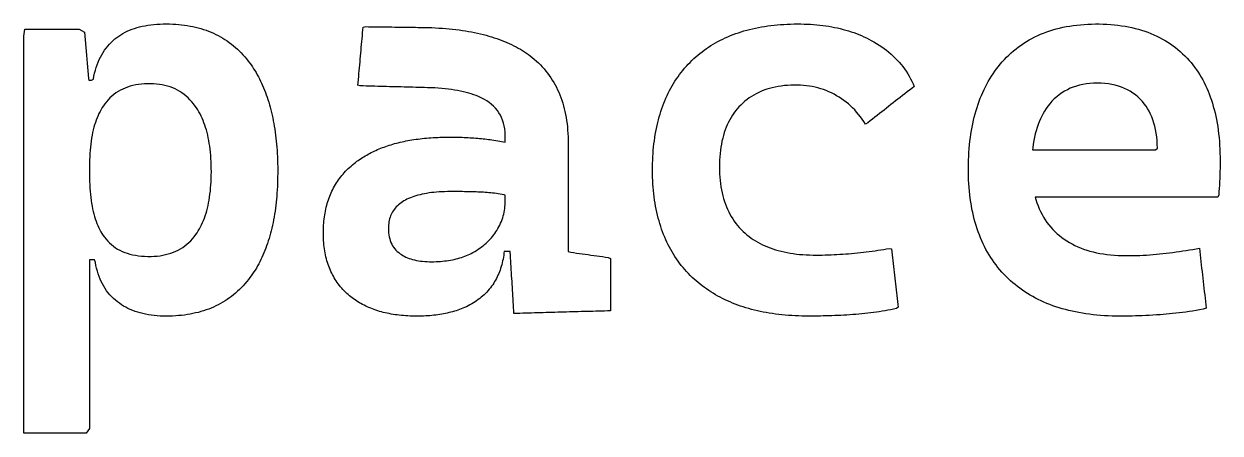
# Model space of a CAD drawing. Header units: millimetres. Extents: x 0 to 80, y 0 to 13.5.
# Drawn here: x 57.62 to 80, y 0.95 to 8.6 of the extents above; entities that cross this region are included whole.
import ezdxf

# ---------------------------------------------------------------- set-up
doc = ezdxf.new("R2010")
doc.units = ezdxf.units.MM
doc.layers.add('OUTLINE', color=7, linetype='Continuous')

msp = doc.modelspace()

# ---------------------------------------------------------------- linework, layer by layer
at = {"layer": 'OUTLINE'}
for points in [[(58.8294, 7.5447), (58.8311, 7.5447), (58.8823, 7.5447), (58.9171, 7.5677), (58.928, 7.6244), (58.9405, 7.6795), (58.9547, 7.733), (58.9704, 7.7849), (58.9877, 7.8353), (59.0066, 7.8841), (59.0272, 7.9314), (59.0493, 7.977), (59.073, 8.0211), (59.0983, 8.0637), (59.1253, 8.1046), (59.1538, 8.144), (59.1839, 8.1819), (59.2157, 8.2181), (59.249, 8.2528), (59.2839, 8.286), (59.3204, 8.3175), (59.3565, 8.3459), (59.3927, 8.3719), (59.4304, 8.3964), (59.4694, 8.4196), (59.5098, 8.4413), (59.5517, 8.4616), (59.595, 8.4805), (59.6396, 8.498), (59.6857, 8.5141), (59.7332, 8.5288), (59.7821, 8.542), (59.8324, 8.5539), (59.8842, 8.5643), (59.9373, 8.5733), (59.9918, 8.581), (60.0478, 8.5872), (60.1052, 8.592), (60.1639, 8.5953), (60.2241, 8.5973), (60.2853, 8.5979), (60.3433, 8.5971), (60.4005, 8.5952), (60.4569, 8.5921), (60.5125, 8.5878), (60.5673, 8.5823), (60.6213, 8.5757), (60.6745, 8.5678), (60.727, 8.5587), (60.7786, 8.5484), (60.8295, 8.537), (60.8796, 8.5243), (60.9289, 8.5105), (60.9774, 8.4955), (61.0251, 8.4792), (61.072, 8.4618), (61.1182, 8.4432), (61.1635, 8.4234), (61.2081, 8.4024), (61.2519, 8.3802), (61.2948, 8.3568), (61.337, 8.3322), (61.3785, 8.3065), (61.4191, 8.2795), (61.4589, 8.2513), (61.498, 8.222), (61.5362, 8.1914), (61.5737, 8.1597), (61.6104, 8.1268), (61.6463, 8.0927), (61.6814, 8.0573), (61.7157, 8.0208), (61.7492, 7.9831), (61.782, 7.9442), (61.8139, 7.9042), (61.8418, 7.8673), (61.8668, 7.8327), (61.8912, 7.7974), (61.915, 7.7613), (61.9381, 7.7246), (61.9607, 7.6871), (61.9826, 7.649), (62.004, 7.6101), (62.0247, 7.5705), (62.0448, 7.5302), (62.0643, 7.4892), (62.0832, 7.4475), (62.1014, 7.4051), (62.1191, 7.3619), (62.1362, 7.3181), (62.1526, 7.2735), (62.1684, 7.2283), (62.1837, 7.1823), (62.1983, 7.1356), (62.2123, 7.0882), (62.2256, 7.0401), (62.2384, 6.9913), (62.2506, 6.9418), (62.2621, 6.8915), (62.2731, 6.8406), (62.2834, 6.7889), (62.2931, 6.7366), (62.3022, 6.6835), (62.3107, 6.6297), (62.3186, 6.5752), (62.3259, 6.52), (62.3325, 6.4641), (62.3386, 6.4075), (62.344, 6.3502), (62.3488, 6.2921), (62.3531, 6.2334), (62.3567, 6.1739), (62.3597, 6.1137), (62.362, 6.0529), (62.3638, 5.9913), (62.365, 5.929), (62.3655, 5.866), (62.3654, 5.8025), (62.3647, 5.7396), (62.3634, 5.6775), (62.3615, 5.616), (62.3589, 5.5553), (62.3557, 5.4954), (62.3518, 5.4361), (62.3473, 5.3776), (62.3422, 5.3198), (62.3365, 5.2628), (62.3301, 5.2064), (62.3231, 5.1508), (62.3155, 5.0959), (62.3072, 5.0418), (62.2983, 4.9884), (62.2888, 4.9357), (62.2786, 4.8837), (62.2678, 4.8324), (62.2564, 4.7819), (62.2444, 4.7321), (62.2317, 4.683), (62.2184, 4.6347), (62.2045, 4.5871), (62.1899, 4.5402), (62.1747, 4.494), (62.1589, 4.4486), (62.1424, 4.4039), (62.1253, 4.3599), (62.1076, 4.3166), (62.0892, 4.2741), (62.0703, 4.2323), (62.0507, 4.1912), (62.0304, 4.1508), (62.0095, 4.1112), (61.988, 4.0723), (61.9659, 4.0341), (61.9431, 3.9967), (61.9197, 3.96), (61.8957, 3.924), (61.8711, 3.8887), (61.8458, 3.8541), (61.8184, 3.8185), (61.7864, 3.7788), (61.7535, 3.7403), (61.7199, 3.703), (61.6854, 3.6669), (61.6502, 3.6319), (61.6142, 3.5981), (61.5774, 3.5656), (61.5397, 3.5342), (61.5013, 3.5039), (61.4622, 3.4749), (61.4222, 3.4471), (61.3814, 3.4204), (61.3398, 3.3949), (61.2975, 3.3706), (61.2543, 3.3475), (61.2104, 3.3256), (61.1657, 3.3049), (61.1202, 3.2853), (61.0738, 3.267), (61.0267, 3.2498), (60.9788, 3.2338), (60.9302, 3.219), (60.8807, 3.2053), (60.8304, 3.1929), (60.7794, 3.1816), (60.7275, 3.1716), (60.6749, 3.1627), (60.6214, 3.155), (60.5672, 3.1485), (60.5122, 3.1431), (60.4564, 3.139), (60.3998, 3.136), (60.3424, 3.1342), (60.2842, 3.1336), (60.2247, 3.1344), (60.1665, 3.1366), (60.1095, 3.1403), (60.0538, 3.1455), (59.9992, 3.1522), (59.946, 3.1604), (59.8939, 3.17), (59.8431, 3.1811), (59.7935, 3.1938), (59.7452, 3.2079), (59.6981, 3.2234), (59.6522, 3.2405), (59.6076, 3.2591), (59.5642, 3.2791), (59.522, 3.3006), (59.4811, 3.3236), (59.4414, 3.3481), (59.403, 3.3741), (59.3657, 3.4015), (59.3276, 3.4324), (59.2911, 3.4648), (59.2564, 3.4989), (59.2235, 3.5345), (59.1923, 3.5716), (59.1628, 3.6103), (59.1352, 3.6506), (59.1092, 3.6925), (59.0851, 3.7359), (59.0627, 3.7809), (59.042, 3.8275), (59.0231, 3.8756), (59.006, 3.9253), (58.9906, 3.9766), (58.977, 4.0295), (58.9651, 4.0839), (58.955, 4.1398), (58.9386, 4.1868), (58.8874, 4.1868), (58.8436, 4.1868), (58.8436, 4.086), (58.8436, 3.9405), (58.8436, 3.795), (58.8436, 3.6495), (58.8436, 3.504), (58.8436, 3.3585), (58.8436, 3.213), (58.8436, 3.0675), (58.8436, 2.922), (58.8436, 2.7765), (58.8436, 2.631), (58.8436, 2.4855), (58.8436, 2.34), (58.8436, 2.1945), (58.8436, 2.049), (58.8436, 1.9035), (58.8436, 1.758), (58.8436, 1.6125), (58.8436, 1.467), (58.8436, 1.3215), (58.8436, 1.176), (58.8436, 1.0305), (58.7807, 0.9479), (58.6352, 0.9479), (58.4897, 0.9479), (58.3442, 0.9479), (58.1987, 0.9479), (58.0532, 0.9479), (57.9077, 0.9479), (57.7622, 0.9479), (57.6167, 0.9479), (57.6167, 1.0934), (57.6167, 1.2389), (57.6167, 1.3844), (57.6167, 1.5299), (57.6167, 1.6754), (57.6167, 1.8209), (57.6167, 1.9664), (57.6167, 2.1119), (57.6167, 2.2574), (57.6167, 2.4029), (57.6167, 2.5484), (57.6167, 2.6939), (57.6167, 2.8394), (57.6167, 2.9849), (57.6167, 3.1304), (57.6167, 3.2759), (57.6167, 3.4214), (57.6167, 3.5669), (57.6167, 3.7124), (57.6167, 3.8579), (57.6167, 4.0034), (57.6167, 4.1489), (57.6167, 4.2944), (57.6167, 4.4399), (57.6167, 4.5854), (57.6167, 4.7309), (57.6167, 4.8764), (57.6167, 5.0219), (57.6167, 5.1674), (57.6167, 5.3129), (57.6167, 5.4584), (57.6167, 5.6039), (57.6167, 5.7494), (57.6167, 5.8949), (57.6167, 6.0404), (57.6167, 6.1859), (57.6167, 6.3314), (57.6167, 6.4769), (57.6167, 6.6224), (57.6167, 6.7679), (57.6167, 6.9134), (57.6167, 7.0589), (57.6167, 7.2044), (57.6167, 7.35), (57.6167, 7.4955), (57.6167, 7.641), (57.6167, 7.7865), (57.6167, 7.932), (57.6167, 8.0775), (57.6167, 8.223), (57.6167, 8.3685), (57.6321, 8.4985), (57.7776, 8.4985), (57.9231, 8.4985), (58.0686, 8.4985), (58.2141, 8.4985), (58.3596, 8.4985), (58.5051, 8.4985), (58.6506, 8.4985), (58.7489, 8.4469), (58.7618, 8.3019), (58.7747, 8.157), (58.7877, 8.0121), (58.8006, 7.8672), (58.8136, 7.7222), (58.8265, 7.5773)], [(66.7205, 4.2755), (66.7172, 4.3301), (66.7163, 4.3457), (66.6835, 4.3457), (66.6472, 4.3457), (66.611, 4.3457), (66.603, 4.3457), (66.5996, 4.3148), (66.5946, 4.2767), (66.5888, 4.2392), (66.5822, 4.2024), (66.5748, 4.1661), (66.5666, 4.1305), (66.5577, 4.0955), (66.548, 4.0612), (66.5375, 4.0274), (66.5262, 3.9943), (66.5141, 3.9618), (66.5013, 3.9299), (66.4877, 3.8986), (66.4732, 3.868), (66.458, 3.838), (66.4421, 3.8085), (66.4253, 3.7798), (66.4078, 3.7516), (66.3884, 3.7225), (66.3677, 3.6932), (66.3462, 3.6648), (66.3239, 3.637), (66.3008, 3.6101), (66.277, 3.5838), (66.2524, 3.5584), (66.2269, 3.5336), (66.2007, 3.5096), (66.1738, 3.4864), (66.146, 3.4639), (66.1175, 3.4422), (66.0881, 3.4212), (66.058, 3.4009), (66.0271, 3.3814), (65.9955, 3.3626), (65.963, 3.3446), (65.9298, 3.3274), (65.8957, 3.3108), (65.8609, 3.2951), (65.8274, 3.2809), (65.7972, 3.2689), (65.7666, 3.2574), (65.7355, 3.2464), (65.7039, 3.2359), (65.6718, 3.2259), (65.6393, 3.2165), (65.6063, 3.2075), (65.5728, 3.1991), (65.5389, 3.1912), (65.5045, 3.1838), (65.4696, 3.1769), (65.4343, 3.1705), (65.3984, 3.1646), (65.3622, 3.1592), (65.3254, 3.1544), (65.2882, 3.15), (65.2505, 3.1462), (65.2123, 3.1429), (65.1737, 3.14), (65.1346, 3.1377), (65.095, 3.1359), (65.055, 3.1347), (65.0144, 3.1339), (64.9735, 3.1336), (64.9301, 3.1339), (64.8872, 3.1348), (64.8449, 3.1362), (64.803, 3.1381), (64.7617, 3.1406), (64.7209, 3.1437), (64.6806, 3.1473), (64.6408, 3.1515), (64.6015, 3.1562), (64.5627, 3.1615), (64.5245, 3.1673), (64.4867, 3.1738), (64.4495, 3.1807), (64.4128, 3.1882), (64.3766, 3.1963), (64.3409, 3.2049), (64.3057, 3.2141), (64.271, 3.2239), (64.2369, 3.2342), (64.2032, 3.2451), (64.1701, 3.2565), (64.1375, 3.2684), (64.1054, 3.281), (64.0738, 3.2941), (64.0427, 3.3077), (64.0121, 3.3219), (63.9821, 3.3367), (63.9525, 3.352), (63.9235, 3.3679), (63.895, 3.3843), (63.867, 3.4013), (63.8395, 3.4188), (63.8125, 3.4369), (63.7861, 3.4556), (63.7601, 3.4748), (63.7347, 3.4946), (63.7097, 3.5149), (63.6853, 3.5358), (63.66, 3.5586), (63.6349, 3.5824), (63.6105, 3.6067), (63.5869, 3.6315), (63.564, 3.6569), (63.5418, 3.6828), (63.5204, 3.7093), (63.4998, 3.7363), (63.4798, 3.7638), (63.4606, 3.7919), (63.4421, 3.8206), (63.4244, 3.8497), (63.4074, 3.8795), (63.3912, 3.9097), (63.3757, 3.9405), (63.3609, 3.9719), (63.3468, 4.0038), (63.3335, 4.0362), (63.321, 4.0692), (63.3091, 4.1027), (63.298, 4.1367), (63.2877, 4.1713), (63.2781, 4.2065), (63.2692, 4.2421), (63.261, 4.2784), (63.2536, 4.3151), (63.2469, 4.3524), (63.241, 4.3903), (63.2358, 4.4287), (63.2314, 4.4676), (63.2276, 4.5071), (63.2246, 4.5471), (63.2224, 4.5877), (63.2209, 4.6288), (63.2201, 4.6704), (63.2201, 4.712), (63.2207, 4.7528), (63.2221, 4.7932), (63.2242, 4.8331), (63.227, 4.8725), (63.2304, 4.9115), (63.2346, 4.95), (63.2395, 4.988), (63.245, 5.0256), (63.2513, 5.0627), (63.2583, 5.0994), (63.266, 5.1356), (63.2743, 5.1714), (63.2834, 5.2067), (63.2932, 5.2416), (63.3037, 5.2759), (63.3149, 5.3099), (63.3267, 5.3433), (63.3393, 5.3764), (63.3526, 5.4089), (63.3666, 5.441), (63.3813, 5.4727), (63.3967, 5.5038), (63.4127, 5.5346), (63.4295, 5.5648), (63.447, 5.5946), (63.4652, 5.624), (63.4841, 5.6529), (63.5037, 5.6813), (63.524, 5.7093), (63.545, 5.7368), (63.5667, 5.7639), (63.5891, 5.7905), (63.6122, 5.8166), (63.636, 5.8423), (63.6605, 5.8675), (63.6857, 5.8923), (63.7116, 5.9166), (63.7382, 5.9405), (63.7655, 5.9639), (63.7935, 5.9868), (63.8222, 6.0093), (63.8489, 6.0293), (63.8736, 6.0472), (63.8988, 6.0648), (63.9244, 6.0819), (63.9504, 6.0988), (63.9767, 6.1152), (64.0035, 6.1313), (64.0307, 6.147), (64.0582, 6.1624), (64.0862, 6.1774), (64.1146, 6.192), (64.1433, 6.2063), (64.1725, 6.2203), (64.2021, 6.2338), (64.232, 6.247), (64.2624, 6.2599), (64.2932, 6.2723), (64.3244, 6.2845), (64.3559, 6.2962), (64.3879, 6.3076), (64.4203, 6.3186), (64.453, 6.3293), (64.4862, 6.3396), (64.5198, 6.3496), (64.5537, 6.3592), (64.5881, 6.3684), (64.6229, 6.3773), (64.658, 6.3858), (64.6936, 6.3939), (64.7296, 6.4017), (64.7659, 6.4091), (64.8027, 6.4162), (64.8399, 6.4229), (64.8774, 6.4292), (64.9154, 6.4352), (64.9538, 6.4408), (64.9925, 6.4461), (65.0317, 6.451), (65.0713, 6.4555), (65.1112, 6.4597), (65.1516, 6.4635), (65.1924, 6.4669), (65.2335, 6.47), (65.2751, 6.4728), (65.3171, 6.4751), (65.3594, 6.4771), (65.4022, 6.4788), (65.4453, 6.4801), (65.4889, 6.481), (65.5329, 6.4815), (65.5772, 6.4817), (65.6184, 6.4816), (65.6589, 6.4813), (65.699, 6.4808), (65.7386, 6.4801), (65.7778, 6.4791), (65.8165, 6.478), (65.8547, 6.4766), (65.8924, 6.4751), (65.9297, 6.4733), (65.9665, 6.4713), (66.0029, 6.4691), (66.0388, 6.4667), (66.0742, 6.464), (66.1092, 6.4612), (66.1437, 6.4581), (66.1777, 6.4549), (66.2113, 6.4514), (66.2444, 6.4477), (66.277, 6.4438), (66.3092, 6.4397), (66.3409, 6.4354), (66.3736, 6.4306), (66.4104, 6.425), (66.4469, 6.419), (66.4833, 6.4127), (66.5195, 6.406), (66.5555, 6.3991), (66.5913, 6.3918), (66.6226, 6.3851), (66.6226, 6.4042), (66.6226, 6.4589), (66.6224, 6.5166), (66.6194, 6.5771), (66.6131, 6.6353), (66.6034, 6.6913), (66.5905, 6.7451), (66.5742, 6.7966), (66.5546, 6.8458), (66.5317, 6.8928), (66.5054, 6.9375), (66.4758, 6.98), (66.443, 7.0202), (66.4067, 7.0582), (66.3672, 7.0939), (66.3244, 7.1274), (66.2782, 7.1586), (66.2375, 7.1828), (66.2002, 7.2028), (66.1611, 7.2219), (66.1203, 7.2401), (66.0778, 7.2574), (66.0336, 7.2737), (65.9877, 7.2891), (65.9401, 7.3035), (65.8907, 7.317), (65.8397, 7.3296), (65.787, 7.3412), (65.7325, 7.3519), (65.6764, 7.3617), (65.6185, 7.3705), (65.5589, 7.3784), (65.4976, 7.3853), (65.4347, 7.3913), (65.37, 7.3964), (65.3036, 7.4005), (65.2354, 7.4037), (65.1682, 7.4059), (65.1135, 7.4074), (65.0588, 7.4088), (65.0041, 7.4103), (64.9495, 7.4117), (64.8948, 7.4132), (64.8401, 7.4146), (64.7854, 7.4161), (64.7307, 7.4175), (64.676, 7.419), (64.6213, 7.4204), (64.5666, 7.4219), (64.5119, 7.4233), (64.4572, 7.4248), (64.4026, 7.4262), (64.3479, 7.4277), (64.2932, 7.4291), (64.2385, 7.4306), (64.1838, 7.432), (64.1291, 7.4335), (64.0744, 7.4349), (64.0197, 7.4364), (63.965, 7.4378), (63.9103, 7.4393), (63.8667, 7.4506), (63.8716, 7.5051), (63.8765, 7.5595), (63.8813, 7.614), (63.8862, 7.6685), (63.8911, 7.723), (63.896, 7.7775), (63.9009, 7.832), (63.9058, 7.8865), (63.9107, 7.941), (63.9156, 7.9955), (63.9204, 8.05), (63.9253, 8.1045), (63.9302, 8.1589), (63.9351, 8.2134), (63.94, 8.2679), (63.9449, 8.3224), (63.9498, 8.3769), (63.9547, 8.4314), (63.9595, 8.4859), (63.9644, 8.5404), (64.012, 8.5475), (64.0667, 8.5468), (64.1214, 8.5461), (64.1762, 8.5453), (64.2309, 8.5446), (64.2856, 8.5439), (64.3403, 8.5431), (64.395, 8.5424), (64.4497, 8.5417), (64.5044, 8.541), (64.5591, 8.5402), (64.6138, 8.5395), (64.6685, 8.5388), (64.7232, 8.5381), (64.7779, 8.5373), (64.8326, 8.5366), (64.8873, 8.5359), (64.942, 8.5351), (64.9967, 8.5344), (65.0514, 8.5337), (65.1138, 8.5327), (65.1826, 8.531), (65.2506, 8.5287), (65.3176, 8.5256), (65.3837, 8.522), (65.4489, 8.5176), (65.5132, 8.5126), (65.5766, 8.5069), (65.6391, 8.5005), (65.7007, 8.4935), (65.7614, 8.4857), (65.8211, 8.4774), (65.88, 8.4683), (65.938, 8.4586), (65.995, 8.4482), (66.0512, 8.4372), (66.1064, 8.4255), (66.1608, 8.4131), (66.2142, 8.4), (66.2667, 8.3863), (66.3183, 8.3719), (66.369, 8.3569), (66.4188, 8.3411), (66.4677, 8.3248), (66.5157, 8.3077), (66.5628, 8.29), (66.609, 8.2716), (66.6543, 8.2525), (66.6986, 8.2328), (66.7421, 8.2123), (66.7846, 8.1913), (66.8263, 8.1695), (66.867, 8.1471), (66.9069, 8.124), (66.9458, 8.1003), (66.9838, 8.0759), (67.0209, 8.0508), (67.0571, 8.025), (67.0924, 7.9986), (67.1268, 7.9715), (67.1669, 7.9382), (67.2062, 7.9035), (67.2442, 7.8679), (67.281, 7.8314), (67.3165, 7.7939), (67.3508, 7.7555), (67.3838, 7.7161), (67.4155, 7.6758), (67.446, 7.6345), (67.4753, 7.5924), (67.5032, 7.5492), (67.5299, 7.5052), (67.5554, 7.4602), (67.5796, 7.4143), (67.6025, 7.3674), (67.6242, 7.3196), (67.6446, 7.2709), (67.6637, 7.2212), (67.6816, 7.1706), (67.6983, 7.119), (67.7136, 7.0665), (67.7278, 7.0131), (67.7406, 6.9587), (67.7522, 6.9034), (67.7625, 6.8471), (67.7716, 6.79), (67.7794, 6.7318), (67.786, 6.6728), (67.7913, 6.6128), (67.7953, 6.5519), (67.7981, 6.49), (67.7996, 6.4272), (67.7999, 6.3662), (67.7999, 6.3115), (67.7999, 6.2568), (67.7999, 6.2021), (67.7999, 6.1474), (67.7999, 6.0927), (67.7999, 6.0379), (67.7999, 5.9832), (67.7999, 5.9285), (67.7999, 5.8738), (67.7999, 5.8191), (67.7999, 5.7644), (67.7999, 5.7097), (67.7999, 5.655), (67.7999, 5.6003), (67.7999, 5.5456), (67.7999, 5.4908), (67.7999, 5.4361), (67.7999, 5.3814), (67.7999, 5.3267), (67.7999, 5.272), (67.7999, 5.2173), (67.7999, 5.1626), (67.7999, 5.1079), (67.7999, 5.0532), (67.7999, 4.9985), (67.7999, 4.9437), (67.7999, 4.889), (67.7999, 4.8343), (67.7999, 4.7796), (67.7999, 4.7249), (67.7999, 4.6702), (67.7999, 4.6155), (67.7999, 4.5608), (67.7999, 4.5061), (67.7999, 4.4514), (67.7999, 4.3966), (67.7999, 4.3419), (67.848, 4.3291), (67.9022, 4.3217), (67.9564, 4.3142), (68.0106, 4.3068), (68.0648, 4.2993), (68.119, 4.2919), (68.1732, 4.2844), (68.2274, 4.277), (68.2816, 4.2696), (68.3358, 4.2621), (68.39, 4.2547), (68.4442, 4.2472), (68.4984, 4.2398), (68.5526, 4.2323), (68.5948, 4.2144), (68.5948, 4.1597), (68.5948, 4.105), (68.5948, 4.0503), (68.5948, 3.9955), (68.5948, 3.9408), (68.5948, 3.8861), (68.5948, 3.8314), (68.5948, 3.7767), (68.5948, 3.722), (68.5948, 3.6673), (68.5948, 3.6126), (68.5948, 3.5579), (68.5948, 3.5032), (68.5948, 3.4484), (68.5948, 3.3937), (68.5948, 3.339), (68.5948, 3.2843), (68.5914, 3.2329), (68.5367, 3.2314), (68.482, 3.2299), (68.4273, 3.2284), (68.3726, 3.2269), (68.3179, 3.2254), (68.2632, 3.2239), (68.2086, 3.2224), (68.1539, 3.2209), (68.0992, 3.2194), (68.0445, 3.2179), (67.9898, 3.2164), (67.9351, 3.2148), (67.8804, 3.2133), (67.8257, 3.2118), (67.771, 3.2103), (67.7164, 3.2088), (67.6617, 3.2073), (67.607, 3.2058), (67.5523, 3.2043), (67.4976, 3.2028), (67.4429, 3.2013), (67.3882, 3.1998), (67.3335, 3.1983), (67.2788, 3.1968), (67.2242, 3.1953), (67.1695, 3.1938), (67.1148, 3.1923), (67.0601, 3.1908), (67.0054, 3.1893), (66.9507, 3.1878), (66.896, 3.1863), (66.8413, 3.1848), (66.7866, 3.1833), (66.7833, 3.2379), (66.78, 3.2925), (66.7767, 3.3471), (66.7734, 3.4017), (66.7701, 3.4563), (66.7668, 3.5109), (66.7635, 3.5655), (66.7602, 3.6201), (66.7569, 3.6748), (66.7536, 3.7294), (66.7503, 3.784), (66.747, 3.8386), (66.7437, 3.8932), (66.7404, 3.9478), (66.7371, 4.0024), (66.7338, 4.057), (66.7305, 4.1116), (66.7272, 4.1662), (66.7238, 4.2208)], [(72.4123, 3.1342), (72.3587, 3.1338), (72.3054, 3.1336), (72.2398, 3.134), (72.175, 3.1352), (72.1108, 3.1372), (72.0473, 3.1399), (71.9846, 3.1435), (71.9225, 3.1478), (71.8612, 3.1529), (71.8005, 3.1587), (71.7406, 3.1654), (71.6814, 3.1729), (71.6229, 3.1811), (71.5651, 3.1901), (71.508, 3.1999), (71.4516, 3.2105), (71.3959, 3.2219), (71.3409, 3.234), (71.2866, 3.247), (71.2331, 3.2607), (71.1802, 3.2752), (71.1281, 3.2905), (71.0766, 3.3066), (71.0259, 3.3234), (70.9759, 3.3411), (70.9266, 3.3595), (70.8779, 3.3787), (70.83, 3.3987), (70.7828, 3.4195), (70.7363, 3.4411), (70.6906, 3.4634), (70.6455, 3.4866), (70.6011, 3.5105), (70.5574, 3.5352), (70.5145, 3.5607), (70.4722, 3.5869), (70.4307, 3.614), (70.3899, 3.6418), (70.3497, 3.6705), (70.3103, 3.6999), (70.2716, 3.7301), (70.2336, 3.761), (70.1963, 3.7928), (70.1597, 3.8254), (70.1231, 3.8594), (70.0866, 3.8949), (70.0511, 3.9311), (70.0164, 3.968), (69.9827, 4.0057), (69.9499, 4.0442), (69.918, 4.0833), (69.8871, 4.1233), (69.857, 4.1639), (69.8279, 4.2054), (69.7997, 4.2475), (69.7724, 4.2904), (69.746, 4.3341), (69.7206, 4.3785), (69.696, 4.4236), (69.6724, 4.4695), (69.6497, 4.5161), (69.6279, 4.5635), (69.607, 4.6116), (69.587, 4.6604), (69.568, 4.71), (69.5499, 4.7604), (69.5327, 4.8114), (69.5164, 4.8633), (69.501, 4.9158), (69.4865, 4.9692), (69.473, 5.0232), (69.4604, 5.078), (69.4486, 5.1336), (69.4379, 5.1899), (69.428, 5.2469), (69.419, 5.3047), (69.411, 5.3632), (69.4039, 5.4225), (69.3976, 5.4825), (69.3924, 5.5432), (69.388, 5.6047), (69.3845, 5.667), (69.382, 5.7299), (69.3804, 5.7937), (69.3797, 5.8581), (69.3799, 5.9229), (69.3809, 5.9869), (69.3829, 6.0501), (69.3858, 6.1127), (69.3896, 6.1745), (69.3942, 6.2356), (69.3998, 6.296), (69.4062, 6.3556), (69.4136, 6.4145), (69.4218, 6.4727), (69.4309, 6.5302), (69.4409, 6.5869), (69.4518, 6.6429), (69.4636, 6.6982), (69.4762, 6.7527), (69.4898, 6.8066), (69.5042, 6.8597), (69.5196, 6.912), (69.5358, 6.9637), (69.553, 7.0146), (69.571, 7.0647), (69.5899, 7.1142), (69.6097, 7.1629), (69.6304, 7.2109), (69.6519, 7.2582), (69.6744, 7.3047), (69.6978, 7.3506), (69.722, 7.3956), (69.7472, 7.44), (69.7732, 7.4836), (69.8001, 7.5265), (69.8279, 7.5687), (69.8566, 7.6102), (69.8862, 7.6509), (69.9167, 7.6909), (69.9481, 7.7302), (69.9804, 7.7687), (70.0135, 7.8065), (70.0476, 7.8436), (70.0825, 7.88), (70.118, 7.9153), (70.1543, 7.9497), (70.1914, 7.9833), (70.2291, 8.0159), (70.2677, 8.0477), (70.307, 8.0785), (70.347, 8.1085), (70.3879, 8.1376), (70.4294, 8.1658), (70.4717, 8.1931), (70.5148, 8.2195), (70.5586, 8.245), (70.6032, 8.2696), (70.6486, 8.2934), (70.6946, 8.3162), (70.7415, 8.3382), (70.7891, 8.3592), (70.8374, 8.3794), (70.8866, 8.3987), (70.9364, 8.4171), (70.987, 8.4346), (71.0384, 8.4512), (71.0905, 8.4669), (71.1434, 8.4817), (71.1971, 8.4957), (71.2515, 8.5087), (71.3066, 8.5209), (71.3625, 8.5322), (71.4192, 8.5425), (71.4766, 8.552), (71.5347, 8.5606), (71.5937, 8.5683), (71.6533, 8.5751), (71.7138, 8.581), (71.7749, 8.5861), (71.8369, 8.5902), (71.8996, 8.5935), (71.963, 8.5958), (72.0272, 8.5973), (72.0922, 8.5979), (72.1544, 8.5975), (72.2154, 8.5963), (72.2757, 8.5941), (72.3354, 8.5911), (72.3943, 8.5871), (72.4526, 8.5822), (72.5101, 8.5763), (72.567, 8.5696), (72.6231, 8.5619), (72.6786, 8.5534), (72.7334, 8.5439), (72.7875, 8.5335), (72.8409, 8.5221), (72.8936, 8.5099), (72.9456, 8.4967), (72.9969, 8.4827), (73.0475, 8.4677), (73.0975, 8.4518), (73.1467, 8.4349), (73.1952, 8.4172), (73.2431, 8.3985), (73.2902, 8.379), (73.3367, 8.3585), (73.3825, 8.337), (73.4276, 8.3147), (73.4722, 8.2913), (73.5233, 8.2629), (73.573, 8.2335), (73.6214, 8.203), (73.6683, 8.1715), (73.7139, 8.139), (73.7582, 8.1054), (73.801, 8.0707), (73.8425, 8.035), (73.8827, 7.9983), (73.9214, 7.9606), (73.9588, 7.9217), (73.9948, 7.8819), (74.0294, 7.841), (74.0627, 7.7991), (74.0946, 7.7561), (74.1251, 7.7121), (74.1542, 7.667), (74.182, 7.6209), (74.2084, 7.5738), (74.2334, 7.5256), (74.2571, 7.4764), (74.2738, 7.4276), (74.2306, 7.3938), (74.1873, 7.36), (74.1441, 7.3262), (74.1009, 7.2924), (74.0576, 7.2586), (74.0144, 7.2248), (73.9712, 7.1911), (73.9279, 7.1573), (73.8847, 7.1235), (73.8414, 7.0897), (73.7982, 7.0559), (73.755, 7.0221), (73.7117, 6.9883), (73.6685, 6.9545), (73.6253, 6.9208), (73.582, 6.887), (73.5388, 6.8532), (73.4955, 6.8194), (73.4523, 6.7856), (73.4091, 6.7518), (73.3666, 6.7232), (73.3355, 6.7714), (73.3032, 6.8181), (73.2698, 6.8632), (73.2352, 6.9067), (73.1993, 6.9487), (73.1624, 6.9891), (73.1242, 7.0279), (73.0848, 7.0652), (73.0443, 7.1009), (73.0026, 7.135), (72.9597, 7.1676), (72.9157, 7.1986), (72.8705, 7.228), (72.8241, 7.2559), (72.7762, 7.2823), (72.7276, 7.307), (72.6783, 7.3297), (72.6283, 7.3505), (72.5777, 7.3695), (72.5264, 7.3866), (72.4744, 7.4017), (72.4218, 7.415), (72.3685, 7.4264), (72.3146, 7.4359), (72.26, 7.4435), (72.2047, 7.4492), (72.1487, 7.4531), (72.0921, 7.455), (72.0319, 7.4551), (71.9692, 7.4533), (71.9079, 7.4498), (71.8478, 7.4445), (71.7892, 7.4374), (71.7318, 7.4286), (71.6758, 7.4179), (71.6211, 7.4055), (71.5678, 7.3913), (71.5158, 7.3753), (71.4652, 7.3575), (71.4159, 7.338), (71.3679, 7.3166), (71.3212, 7.2935), (71.2759, 7.2686), (71.232, 7.2419), (71.1893, 7.2134), (71.148, 7.1832), (71.1081, 7.1511), (71.0695, 7.1173), (71.0322, 7.0817), (70.9969, 7.0451), (70.9644, 7.0083), (70.9333, 6.9701), (70.9038, 6.9306), (70.8758, 6.8897), (70.8493, 6.8475), (70.8244, 6.8039), (70.8009, 6.759), (70.779, 6.7127), (70.7586, 6.665), (70.7397, 6.616), (70.7223, 6.5656), (70.7065, 6.5138), (70.6922, 6.4607), (70.6793, 6.4063), (70.668, 6.3505), (70.6583, 6.2933), (70.65, 6.2348), (70.6432, 6.1749), (70.638, 6.1136), (70.6343, 6.051), (70.6321, 5.987), (70.6314, 5.9217), (70.6323, 5.8571), (70.6347, 5.7938), (70.6386, 5.7317), (70.644, 5.6709), (70.651, 5.6113), (70.6595, 5.553), (70.6695, 5.496), (70.681, 5.4402), (70.6941, 5.3857), (70.7087, 5.3324), (70.7249, 5.2804), (70.7425, 5.2297), (70.7617, 5.1802), (70.7825, 5.132), (70.8047, 5.085), (70.8285, 5.0393), (70.8538, 4.9948), (70.8807, 4.9516), (70.909, 4.9097), (70.9389, 4.869), (70.9704, 4.8296), (71.0033, 4.7915), (71.0378, 4.7546), (71.0738, 4.719), (71.1106, 4.6853), (71.1473, 4.654), (71.1853, 4.6239), (71.2245, 4.595), (71.2648, 4.5674), (71.3063, 4.5411), (71.349, 4.516), (71.3929, 4.4921), (71.438, 4.4695), (71.4843, 4.4481), (71.5317, 4.428), (71.5803, 4.4092), (71.6301, 4.3916), (71.6811, 4.3752), (71.7333, 4.3601), (71.7866, 4.3463), (71.8412, 4.3336), (71.8969, 4.3223), (71.9538, 4.3122), (72.0119, 4.3033), (72.0711, 4.2957), (72.1316, 4.2893), (72.1932, 4.2842), (72.256, 4.2803), (72.32, 4.2777), (72.3852, 4.2764), (72.4468, 4.2762), (72.5018, 4.2765), (72.5567, 4.2773), (72.6116, 4.2784), (72.6665, 4.28), (72.7213, 4.282), (72.7761, 4.2843), (72.8309, 4.2871), (72.8857, 4.2903), (72.9404, 4.2938), (72.9951, 4.2978), (73.0497, 4.3021), (73.1044, 4.3069), (73.1592, 4.3121), (73.2148, 4.3177), (73.2701, 4.3236), (73.3253, 4.3297), (73.3802, 4.3362), (73.435, 4.343), (73.4895, 4.3501), (73.5438, 4.3575), (73.5979, 4.3651), (73.6518, 4.3731), (73.7055, 4.3814), (73.759, 4.3899), (73.8123, 4.3988), (73.8521, 4.3899), (73.8584, 4.3354), (73.8646, 4.2808), (73.8709, 4.2263), (73.8772, 4.1718), (73.8835, 4.1173), (73.8897, 4.0628), (73.896, 4.0083), (73.9023, 3.9538), (73.9086, 3.8992), (73.9148, 3.8447), (73.9211, 3.7902), (73.9274, 3.7357), (73.9337, 3.6812), (73.9399, 3.6267), (73.9462, 3.5722), (73.9525, 3.5177), (73.9588, 3.4631), (73.965, 3.4086), (73.9713, 3.3541), (73.9776, 3.2996), (73.9433, 3.2748), (73.8907, 3.2638), (73.8378, 3.2532), (73.7847, 3.2432), (73.7313, 3.2337), (73.6776, 3.2247), (73.6237, 3.2162), (73.5696, 3.2081), (73.5152, 3.2006), (73.4606, 3.1936), (73.4057, 3.1871), (73.3505, 3.1811), (73.2951, 3.1757), (73.2395, 3.1707), (73.1835, 3.1662), (73.1273, 3.1622), (73.0711, 3.1585), (73.015, 3.1551), (72.9591, 3.1519), (72.9035, 3.149), (72.8481, 3.1463), (72.7929, 3.1439), (72.7378, 3.1418), (72.6831, 3.1399), (72.6285, 3.1382), (72.5741, 3.1368), (72.5199, 3.1357), (72.466, 3.1348)], [(76.566, 5.3591), (76.5418, 5.3591), (76.5541, 5.3149), (76.573, 5.2558), (76.5938, 5.1983), (76.6166, 5.1425), (76.6414, 5.0883), (76.6682, 5.0357), (76.6969, 4.9848), (76.7276, 4.9356), (76.7603, 4.888), (76.7949, 4.842), (76.8315, 4.7977), (76.8701, 4.755), (76.9107, 4.714), (76.9525, 4.6752), (76.995, 4.639), (77.039, 4.6045), (77.0846, 4.5716), (77.1316, 4.5404), (77.1803, 4.5109), (77.2304, 4.4831), (77.2821, 4.4569), (77.3353, 4.4325), (77.39, 4.4097), (77.4463, 4.3886), (77.5041, 4.3692), (77.5635, 4.3514), (77.6244, 4.3353), (77.6868, 4.3209), (77.7507, 4.3082), (77.8162, 4.2972), (77.8832, 4.2878), (77.9518, 4.2802), (78.0218, 4.2742), (78.0934, 4.2699), (78.1666, 4.2672), (78.2413, 4.2663), (78.3058, 4.2665), (78.3692, 4.2674), (78.4325, 4.2689), (78.4955, 4.2711), (78.5584, 4.2739), (78.621, 4.2773), (78.6835, 4.2813), (78.7457, 4.286), (78.8077, 4.2912), (78.8695, 4.2972), (78.9311, 4.3037), (78.9922, 4.3107), (79.0534, 4.3182), (79.1149, 4.3261), (79.1765, 4.3344), (79.2384, 4.3432), (79.3005, 4.3525), (79.3627, 4.3622), (79.4252, 4.3724), (79.4879, 4.383), (79.5507, 4.3941), (79.6127, 4.4041), (79.6198, 4.3417), (79.6269, 4.2794), (79.634, 4.217), (79.6412, 4.1547), (79.6483, 4.0923), (79.6554, 4.03), (79.6625, 3.9676), (79.6696, 3.9052), (79.6767, 3.8429), (79.6838, 3.7805), (79.6909, 3.7182), (79.6981, 3.6558), (79.7052, 3.5935), (79.7123, 3.5311), (79.7194, 3.4688), (79.7265, 3.4064), (79.7336, 3.3441), (79.7407, 3.2817), (79.684, 3.2623), (79.6173, 3.2507), (79.5514, 3.2397), (79.4862, 3.2294), (79.4219, 3.2197), (79.3582, 3.2106), (79.2954, 3.2021), (79.2333, 3.1942), (79.172, 3.187), (79.1114, 3.1804), (79.0516, 3.1745), (78.9926, 3.1691), (78.9344, 3.1644), (78.8769, 3.1603), (78.8134, 3.1564), (78.7439, 3.1525), (78.6758, 3.1489), (78.6091, 3.1457), (78.5439, 3.1429), (78.4801, 3.1404), (78.4177, 3.1384), (78.3568, 3.1367), (78.2973, 3.1353), (78.2392, 3.1344), (78.1826, 3.1338), (78.1274, 3.1336), (78.0528, 3.1342), (77.9792, 3.1358), (77.9065, 3.1385), (77.8348, 3.1423), (77.764, 3.1472), (77.6942, 3.1531), (77.6253, 3.1602), (77.5573, 3.1683), (77.4903, 3.1775), (77.4242, 3.1878), (77.3591, 3.1992), (77.2949, 3.2116), (77.2317, 3.2252), (77.1694, 3.2398), (77.108, 3.2555), (77.0476, 3.2723), (76.9881, 3.2902), (76.9296, 3.3091), (76.872, 3.3292), (76.8154, 3.3503), (76.7596, 3.3725), (76.7049, 3.3958), (76.6511, 3.4202), (76.5982, 3.4456), (76.5463, 3.4722), (76.4953, 3.4998), (76.4452, 3.5285), (76.3961, 3.5583), (76.348, 3.5892), (76.3008, 3.6211), (76.2545, 3.6542), (76.2092, 3.6883), (76.1648, 3.7235), (76.1213, 3.7598), (76.0788, 3.7972), (76.0373, 3.8356), (75.9961, 3.8757), (75.956, 3.917), (75.917, 3.9592), (75.8792, 4.0023), (75.8426, 4.0465), (75.8072, 4.0916), (75.773, 4.1378), (75.7399, 4.1849), (75.708, 4.233), (75.6773, 4.2821), (75.6477, 4.3321), (75.6193, 4.3832), (75.5921, 4.4352), (75.5661, 4.4882), (75.5413, 4.5422), (75.5176, 4.5971), (75.4951, 4.6531), (75.4738, 4.71), (75.4536, 4.7679), (75.4347, 4.8268), (75.4169, 4.8867), (75.4003, 4.9476), (75.3848, 5.0094), (75.3705, 5.0723), (75.3574, 5.1361), (75.3455, 5.2009), (75.3348, 5.2666), (75.3252, 5.3334), (75.3168, 5.4011), (75.3096, 5.4699), (75.3036, 5.5396), (75.2987, 5.6102), (75.295, 5.6819), (75.2925, 5.7546), (75.2912, 5.8282), (75.291, 5.9029), (75.2919, 5.9775), (75.2939, 6.051), (75.297, 6.1236), (75.3011, 6.1953), (75.3063, 6.2659), (75.3126, 6.3355), (75.32, 6.4042), (75.3284, 6.4719), (75.3379, 6.5386), (75.3484, 6.6043), (75.3601, 6.669), (75.3728, 6.7328), (75.3865, 6.7956), (75.4014, 6.8573), (75.4173, 6.9182), (75.4343, 6.978), (75.4523, 7.0368), (75.4715, 7.0947), (75.4917, 7.1516), (75.5129, 7.2075), (75.5353, 7.2624), (75.5587, 7.3163), (75.5832, 7.3693), (75.6087, 7.4212), (75.6354, 7.4722), (75.6631, 7.5222), (75.6918, 7.5712), (75.7217, 7.6193), (75.7526, 7.6663), (75.7845, 7.7124), (75.8176, 7.7575), (75.8517, 7.8016), (75.8869, 7.8447), (75.9235, 7.8873), (75.9641, 7.9319), (76.0058, 7.9751), (76.0485, 8.0169), (76.0922, 8.0572), (76.137, 8.096), (76.1829, 8.1334), (76.2297, 8.1694), (76.2776, 8.2039), (76.3266, 8.237), (76.3766, 8.2686), (76.4276, 8.2987), (76.4797, 8.3275), (76.5328, 8.3547), (76.5869, 8.3805), (76.6421, 8.4049), (76.6983, 8.4278), (76.7556, 8.4493), (76.8139, 8.4693), (76.8733, 8.4879), (76.9337, 8.505), (76.9951, 8.5207), (77.0576, 8.5349), (77.1211, 8.5477), (77.1857, 8.559), (77.2513, 8.5689), (77.3179, 8.5774), (77.3856, 8.5843), (77.4544, 8.5899), (77.5241, 8.594), (77.5949, 8.5966), (77.6668, 8.5978), (77.7397, 8.5975), (77.8119, 8.5958), (77.8829, 8.5927), (77.9529, 8.588), (78.0217, 8.582), (78.0894, 8.5744), (78.1561, 8.5654), (78.2216, 8.555), (78.286, 8.5431), (78.3493, 8.5297), (78.4115, 8.5149), (78.4726, 8.4986), (78.5325, 8.4809), (78.5914, 8.4617), (78.6492, 8.4411), (78.7058, 8.419), (78.7614, 8.3955), (78.8158, 8.3705), (78.8691, 8.344), (78.9214, 8.3161), (78.9725, 8.2867), (79.0225, 8.2559), (79.0714, 8.2236), (79.1192, 8.1899), (79.1659, 8.1547), (79.2114, 8.1181), (79.2559, 8.08), (79.2993, 8.0404), (79.3415, 7.9994), (79.3827, 7.957), (79.4206, 7.9154), (79.4564, 7.8738), (79.491, 7.8311), (79.5245, 7.7873), (79.5568, 7.7424), (79.588, 7.6964), (79.6181, 7.6492), (79.647, 7.601), (79.6748, 7.5516), (79.7015, 7.5011), (79.727, 7.4495), (79.7513, 7.3968), (79.7746, 7.3429), (79.7967, 7.288), (79.8176, 7.2319), (79.8374, 7.1747), (79.8561, 7.1164), (79.8736, 7.057), (79.89, 6.9965), (79.9053, 6.9349), (79.9194, 6.8721), (79.9324, 6.8082), (79.9442, 6.7432), (79.9549, 6.6771), (79.9645, 6.6099), (79.9729, 6.5416), (79.9802, 6.4721), (79.9864, 6.4016), (79.9914, 6.3299), (79.9953, 6.2571), (79.998, 6.1832), (79.9996, 6.1081), (80, 6.033), (79.9997, 5.9666), (79.9989, 5.901), (79.9976, 5.8362), (79.9958, 5.7722), (79.9935, 5.7089), (79.9907, 5.6463), (79.9873, 5.5845), (79.9835, 5.5235), (79.9792, 5.4632), (79.9743, 5.4037), (79.9551, 5.3591), (79.8923, 5.3591), (79.8296, 5.3591), (79.7668, 5.3591), (79.704, 5.3591), (79.6413, 5.3591), (79.5785, 5.3591), (79.5158, 5.3591), (79.453, 5.3591), (79.3902, 5.3591), (79.3275, 5.3591), (79.2647, 5.3591), (79.202, 5.3591), (79.1392, 5.3591), (79.0764, 5.3591), (79.0137, 5.3591), (78.9509, 5.3591), (78.8882, 5.3591), (78.8254, 5.3591), (78.7626, 5.3591), (78.6999, 5.3591), (78.6371, 5.3591), (78.5744, 5.3591), (78.5116, 5.3591), (78.4488, 5.3591), (78.3861, 5.3591), (78.3233, 5.3591), (78.2606, 5.3591), (78.1978, 5.3591), (78.135, 5.3591), (78.0723, 5.3591), (78.0095, 5.3591), (77.9468, 5.3591), (77.884, 5.3591), (77.8212, 5.3591), (77.7585, 5.3591), (77.6957, 5.3591), (77.633, 5.3591), (77.5702, 5.3591), (77.5074, 5.3591), (77.4447, 5.3591), (77.3819, 5.3591), (77.3192, 5.3591), (77.2564, 5.3591), (77.1936, 5.3591), (77.1309, 5.3591), (77.0681, 5.3591), (77.0054, 5.3591), (76.9426, 5.3591), (76.8798, 5.3591), (76.8171, 5.3591), (76.7543, 5.3591), (76.6916, 5.3591), (76.6288, 5.3591)], [(58.8436, 5.9821), (58.8436, 5.9776), (58.8436, 5.8321), (58.8436, 5.7834), (58.8436, 5.7834), (58.8442, 5.7178), (58.8457, 5.6537), (58.8482, 5.591), (58.8517, 5.5297), (58.8561, 5.47), (58.8615, 5.4117), (58.8678, 5.3548), (58.8751, 5.2995), (58.8833, 5.2455), (58.8925, 5.1931), (58.9026, 5.1421), (58.9137, 5.0926), (58.9257, 5.0445), (58.9387, 4.9979), (58.9527, 4.9528), (58.9676, 4.9091), (58.9835, 4.8669), (59.0003, 4.8261), (59.0181, 4.7868), (59.0368, 4.749), (59.0565, 4.7127), (59.0771, 4.6778), (59.0987, 4.6443), (59.1242, 4.6084), (59.154, 4.5709), (59.1855, 4.5354), (59.2189, 4.5021), (59.254, 4.4708), (59.291, 4.4415), (59.3297, 4.4144), (59.3703, 4.3894), (59.4126, 4.3664), (59.4568, 4.3456), (59.5027, 4.3268), (59.5505, 4.3101), (59.6, 4.2955), (59.6513, 4.283), (59.7045, 4.2725), (59.7594, 4.2642), (59.8161, 4.2579), (59.8747, 4.2537), (59.935, 4.2516), (59.9952, 4.2516), (60.0527, 4.2537), (60.1088, 4.258), (60.1634, 4.2644), (60.2165, 4.273), (60.2681, 4.2837), (60.3182, 4.2966), (60.3668, 4.3116), (60.414, 4.3288), (60.4596, 4.3481), (60.5038, 4.3695), (60.5465, 4.3931), (60.5877, 4.4189), (60.6275, 4.4468), (60.6657, 4.4769), (60.7025, 4.509), (60.7378, 4.5434), (60.7716, 4.5799), (60.8039, 4.6185), (60.8339, 4.6582), (60.8574, 4.6922), (60.88, 4.7276), (60.9016, 4.7642), (60.9221, 4.8022), (60.9417, 4.8414), (60.9603, 4.882), (60.9778, 4.9238), (60.9944, 4.967), (61.01, 5.0114), (61.0246, 5.0572), (61.0381, 5.1043), (61.0507, 5.1526), (61.0623, 5.2023), (61.0729, 5.2533), (61.0824, 5.3056), (61.091, 5.3592), (61.0986, 5.4141), (61.1052, 5.4703), (61.1108, 5.5278), (61.1154, 5.5866), (61.119, 5.6467), (61.1215, 5.7081), (61.1231, 5.7708), (61.1237, 5.8348), (61.1233, 5.8984), (61.122, 5.9608), (61.1196, 6.022), (61.1163, 6.0819), (61.1121, 6.1407), (61.1068, 6.1982), (61.1006, 6.2545), (61.0935, 6.3096), (61.0853, 6.3635), (61.0762, 6.4162), (61.0661, 6.4677), (61.0551, 6.5179), (61.0431, 6.567), (61.0301, 6.6148), (61.0161, 6.6614), (61.0012, 6.7069), (60.9853, 6.7511), (60.9684, 6.7941), (60.9506, 6.8359), (60.9318, 6.8764), (60.9121, 6.9158), (60.8913, 6.954), (60.8696, 6.9909), (60.8469, 7.0266), (60.8227, 7.062), (60.7912, 7.1041), (60.7584, 7.1439), (60.7242, 7.1815), (60.6886, 7.2169), (60.6516, 7.25), (60.6132, 7.2809), (60.5735, 7.3096), (60.5323, 7.3361), (60.4897, 7.3603), (60.4458, 7.3823), (60.4005, 7.4021), (60.3538, 7.4196), (60.3057, 7.4349), (60.2562, 7.448), (60.2053, 7.4589), (60.1531, 7.4675), (60.0994, 7.4739), (60.0444, 7.4781), (59.9879, 7.48), (59.9295, 7.4798), (59.8717, 7.4773), (59.8155, 7.4727), (59.7609, 7.4659), (59.7078, 7.4569), (59.6562, 7.4458), (59.6063, 7.4325), (59.5579, 7.417), (59.5111, 7.3993), (59.4658, 7.3794), (59.4221, 7.3574), (59.38, 7.3332), (59.3394, 7.3068), (59.3004, 7.2783), (59.263, 7.2475), (59.2271, 7.2146), (59.1928, 7.1795), (59.16, 7.1423), (59.1288, 7.1028), (59.105, 7.0697), (59.0826, 7.0356), (59.0612, 7.0001), (59.0408, 6.9632), (59.0214, 6.9249), (59.003, 6.8851), (58.9856, 6.8439), (58.9693, 6.8012), (58.9539, 6.7572), (58.9395, 6.7116), (58.9261, 6.6647), (58.9138, 6.6163), (58.9024, 6.5665), (58.892, 6.5152), (58.8827, 6.4625), (58.8743, 6.4084), (58.867, 6.3529), (58.8606, 6.2959), (58.8553, 6.2374), (58.8509, 6.1776), (58.8476, 6.1163), (58.8453, 6.0535), (58.8439, 5.9894)], [(76.4939, 6.2833), (76.4895, 6.2433), (76.5318, 6.2433), (76.5945, 6.2433), (76.6573, 6.2433), (76.72, 6.2433), (76.7828, 6.2433), (76.8456, 6.2433), (76.9083, 6.2433), (76.9711, 6.2433), (77.0338, 6.2433), (77.0966, 6.2433), (77.1594, 6.2433), (77.2221, 6.2433), (77.2849, 6.2433), (77.3476, 6.2433), (77.4104, 6.2433), (77.4732, 6.2433), (77.5359, 6.2433), (77.5987, 6.2433), (77.6614, 6.2433), (77.7242, 6.2433), (77.787, 6.2433), (77.8497, 6.2433), (77.9125, 6.2433), (77.9752, 6.2433), (78.038, 6.2433), (78.1008, 6.2433), (78.1635, 6.2433), (78.2263, 6.2433), (78.289, 6.2433), (78.3518, 6.2433), (78.4146, 6.2433), (78.4773, 6.2433), (78.5401, 6.2433), (78.6028, 6.2433), (78.6656, 6.2433), (78.7284, 6.2433), (78.7911, 6.2433), (78.8275, 6.2748), (78.8253, 6.3486), (78.8208, 6.4203), (78.8138, 6.4897), (78.8045, 6.5569), (78.7929, 6.6219), (78.7788, 6.6846), (78.7624, 6.7452), (78.7436, 6.8035), (78.7224, 6.8596), (78.6988, 6.9135), (78.6729, 6.9652), (78.6446, 7.0147), (78.6139, 7.062), (78.5808, 7.107), (78.5454, 7.1498), (78.5058, 7.1922), (78.4626, 7.2332), (78.4173, 7.2711), (78.3698, 7.3059), (78.3201, 7.3378), (78.2683, 7.3666), (78.2142, 7.3924), (78.158, 7.4152), (78.0995, 7.435), (78.0389, 7.4517), (77.9761, 7.4654), (77.9111, 7.4761), (77.844, 7.4838), (77.7746, 7.4884), (77.7031, 7.4901), (77.633, 7.4887), (77.5649, 7.4843), (77.4987, 7.4768), (77.4344, 7.4663), (77.3721, 7.4528), (77.3117, 7.4362), (77.2532, 7.4166), (77.1966, 7.394), (77.142, 7.3684), (77.0893, 7.3397), (77.0385, 7.308), (76.9896, 7.2732), (76.9426, 7.2355), (76.8976, 7.1946), (76.8545, 7.1508), (76.8133, 7.1039), (76.7776, 7.0587), (76.7463, 7.0151), (76.7167, 6.9696), (76.6888, 6.9223), (76.6626, 6.8732), (76.6381, 6.8223), (76.6153, 6.7697), (76.5941, 6.7152), (76.5747, 6.6589), (76.557, 6.6008), (76.541, 6.5409), (76.5267, 6.4792), (76.514, 6.4157), (76.5031, 6.3504)], [(66.6226, 5.3993), (66.6021, 5.4031), (66.5654, 5.4096), (66.5289, 5.4156), (66.4928, 5.4211), (66.457, 5.4263), (66.4215, 5.4309), (66.3863, 5.4352), (66.3515, 5.439), (66.3169, 5.4423), (66.2827, 5.4452), (66.2488, 5.4477), (66.2152, 5.4497), (66.1816, 5.4513), (66.1467, 5.4528), (66.1116, 5.4542), (66.0764, 5.4555), (66.0409, 5.4567), (66.0053, 5.4578), (65.9695, 5.4588), (65.9335, 5.4597), (65.8972, 5.4605), (65.8608, 5.4612), (65.8242, 5.4618), (65.7874, 5.4623), (65.7504, 5.4627), (65.7133, 5.463), (65.6759, 5.4632), (65.6383, 5.4634), (65.5965, 5.4634), (65.5419, 5.4628), (65.4887, 5.4615), (65.4367, 5.4594), (65.3861, 5.4565), (65.3368, 5.4528), (65.2888, 5.4484), (65.2422, 5.4431), (65.1968, 5.4372), (65.1528, 5.4304), (65.11, 5.4229), (65.0686, 5.4145), (65.0285, 5.4055), (64.9897, 5.3956), (64.9523, 5.385), (64.9161, 5.3736), (64.8813, 5.3614), (64.8478, 5.3484), (64.8156, 5.3347), (64.7847, 5.3202), (64.7551, 5.3049), (64.7268, 5.2888), (64.6999, 5.272), (64.6742, 5.2544), (64.6499, 5.236), (64.6269, 5.2169), (64.6052, 5.197), (64.5849, 5.1763), (64.5658, 5.1548), (64.5481, 5.1325), (64.5316, 5.1095), (64.5165, 5.0857), (64.5027, 5.0611), (64.4902, 5.0358), (64.479, 5.0097), (64.4692, 4.9828), (64.4607, 4.9551), (64.4534, 4.9266), (64.4475, 4.8974), (64.4429, 4.8674), (64.4396, 4.8367), (64.4377, 4.8051), (64.437, 4.7728), (64.438, 4.7316), (64.441, 4.6918), (64.4459, 4.6534), (64.4528, 4.6164), (64.4616, 4.5807), (64.4724, 4.5464), (64.4852, 4.5135), (64.5, 4.482), (64.5167, 4.4518), (64.5354, 4.423), (64.556, 4.3956), (64.5786, 4.3696), (64.6032, 4.3449), (64.6297, 4.3216), (64.6556, 4.3015), (64.6806, 4.2843), (64.7069, 4.2682), (64.7343, 4.253), (64.763, 4.239), (64.7929, 4.226), (64.8241, 4.214), (64.8565, 4.2031), (64.8901, 4.1933), (64.9249, 4.1845), (64.961, 4.1767), (64.9984, 4.17), (65.0369, 4.1644), (65.0767, 4.1598), (65.1177, 4.1563), (65.16, 4.1538), (65.2035, 4.1524), (65.2477, 4.152), (65.2892, 4.1524), (65.3301, 4.1536), (65.3704, 4.1554), (65.41, 4.158), (65.449, 4.1612), (65.4874, 4.1652), (65.5252, 4.1698), (65.5623, 4.1752), (65.5988, 4.1812), (65.6347, 4.188), (65.6699, 4.1954), (65.7045, 4.2036), (65.7385, 4.2124), (65.7719, 4.222), (65.8047, 4.2322), (65.8368, 4.2432), (65.8683, 4.2548), (65.8991, 4.2672), (65.9294, 4.2802), (65.959, 4.294), (65.9879, 4.3084), (66.0187, 4.3249), (66.0531, 4.3444), (66.0865, 4.3646), (66.1189, 4.3853), (66.1503, 4.4066), (66.1807, 4.4285), (66.2101, 4.451), (66.2384, 4.4741), (66.2658, 4.4977), (66.2921, 4.522), (66.3175, 4.5468), (66.3418, 4.5722), (66.3651, 4.5982), (66.3874, 4.6248), (66.4087, 4.652), (66.4289, 4.6798), (66.4482, 4.7081), (66.4665, 4.737), (66.4857, 4.7699), (66.5039, 4.8033), (66.5209, 4.8369), (66.5365, 4.8707), (66.5508, 4.9046), (66.5638, 4.9387), (66.5756, 4.9729), (66.586, 5.0072), (66.5951, 5.0417), (66.6029, 5.0764), (66.6094, 5.1111), (66.6146, 5.1461), (66.6186, 5.1812), (66.6212, 5.2164), (66.6225, 5.2518), (66.6226, 5.2877), (66.6226, 5.3239), (66.6226, 5.3602), (66.6226, 5.3647), (66.6226, 5.3965)]]:
    msp.add_lwpolyline(points, close=True, dxfattribs=at)

doc.saveas('drawing.dxf')
